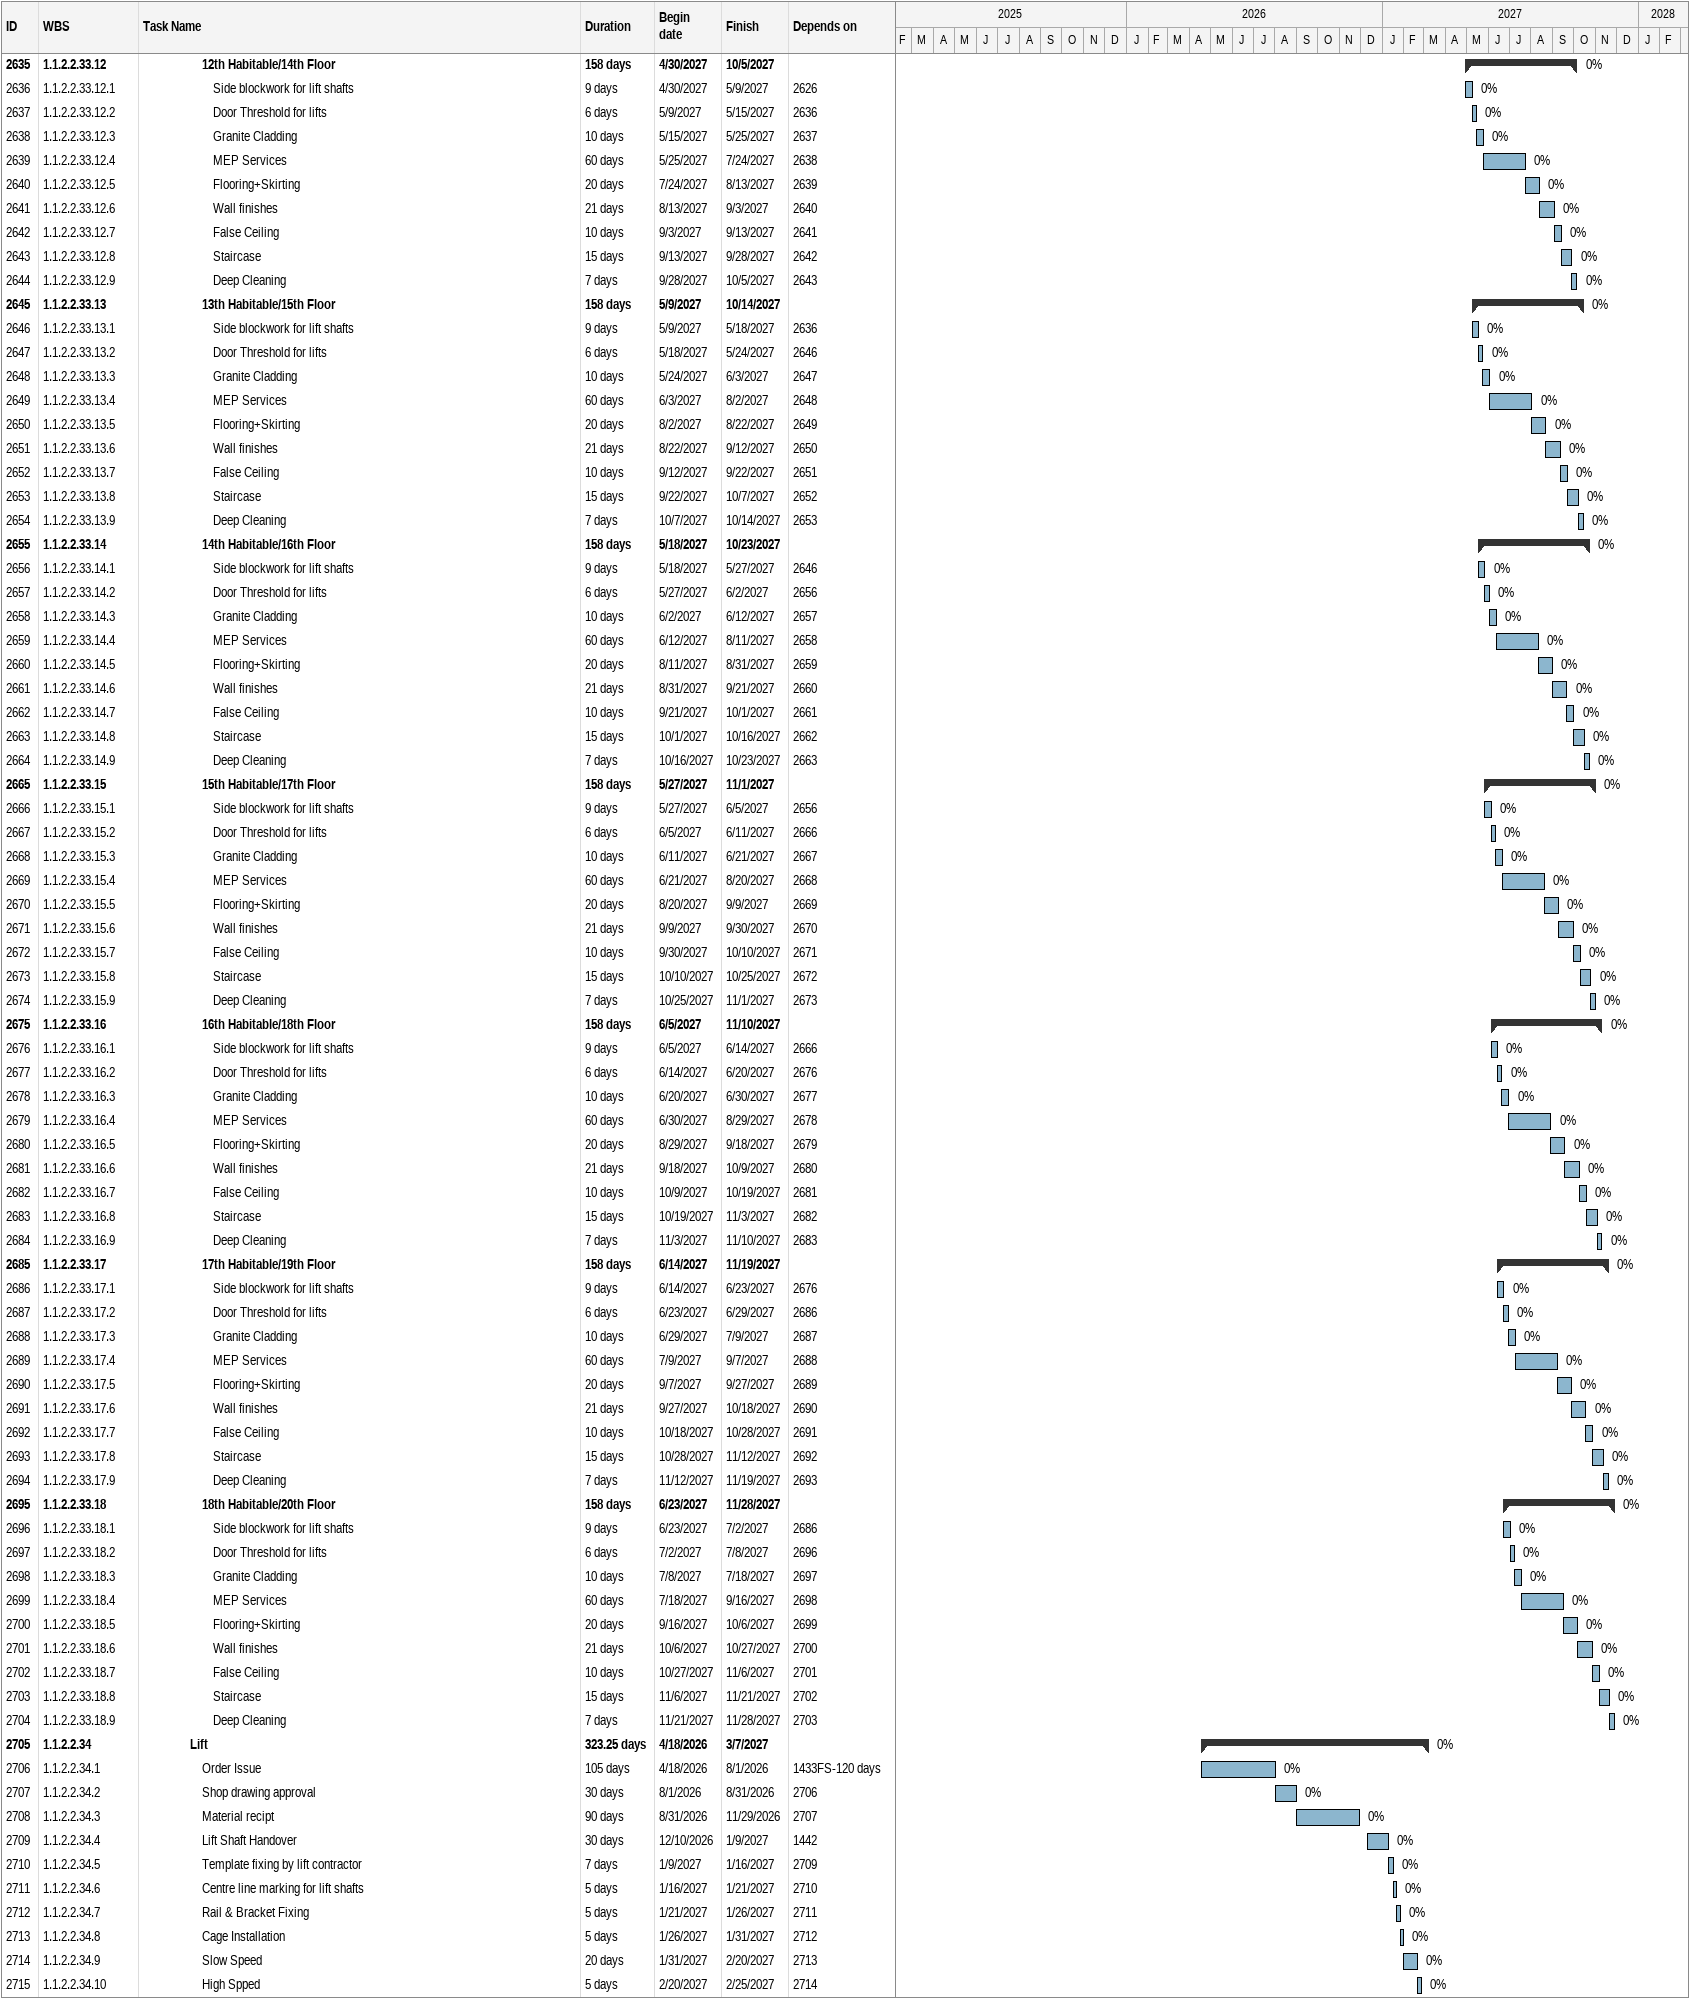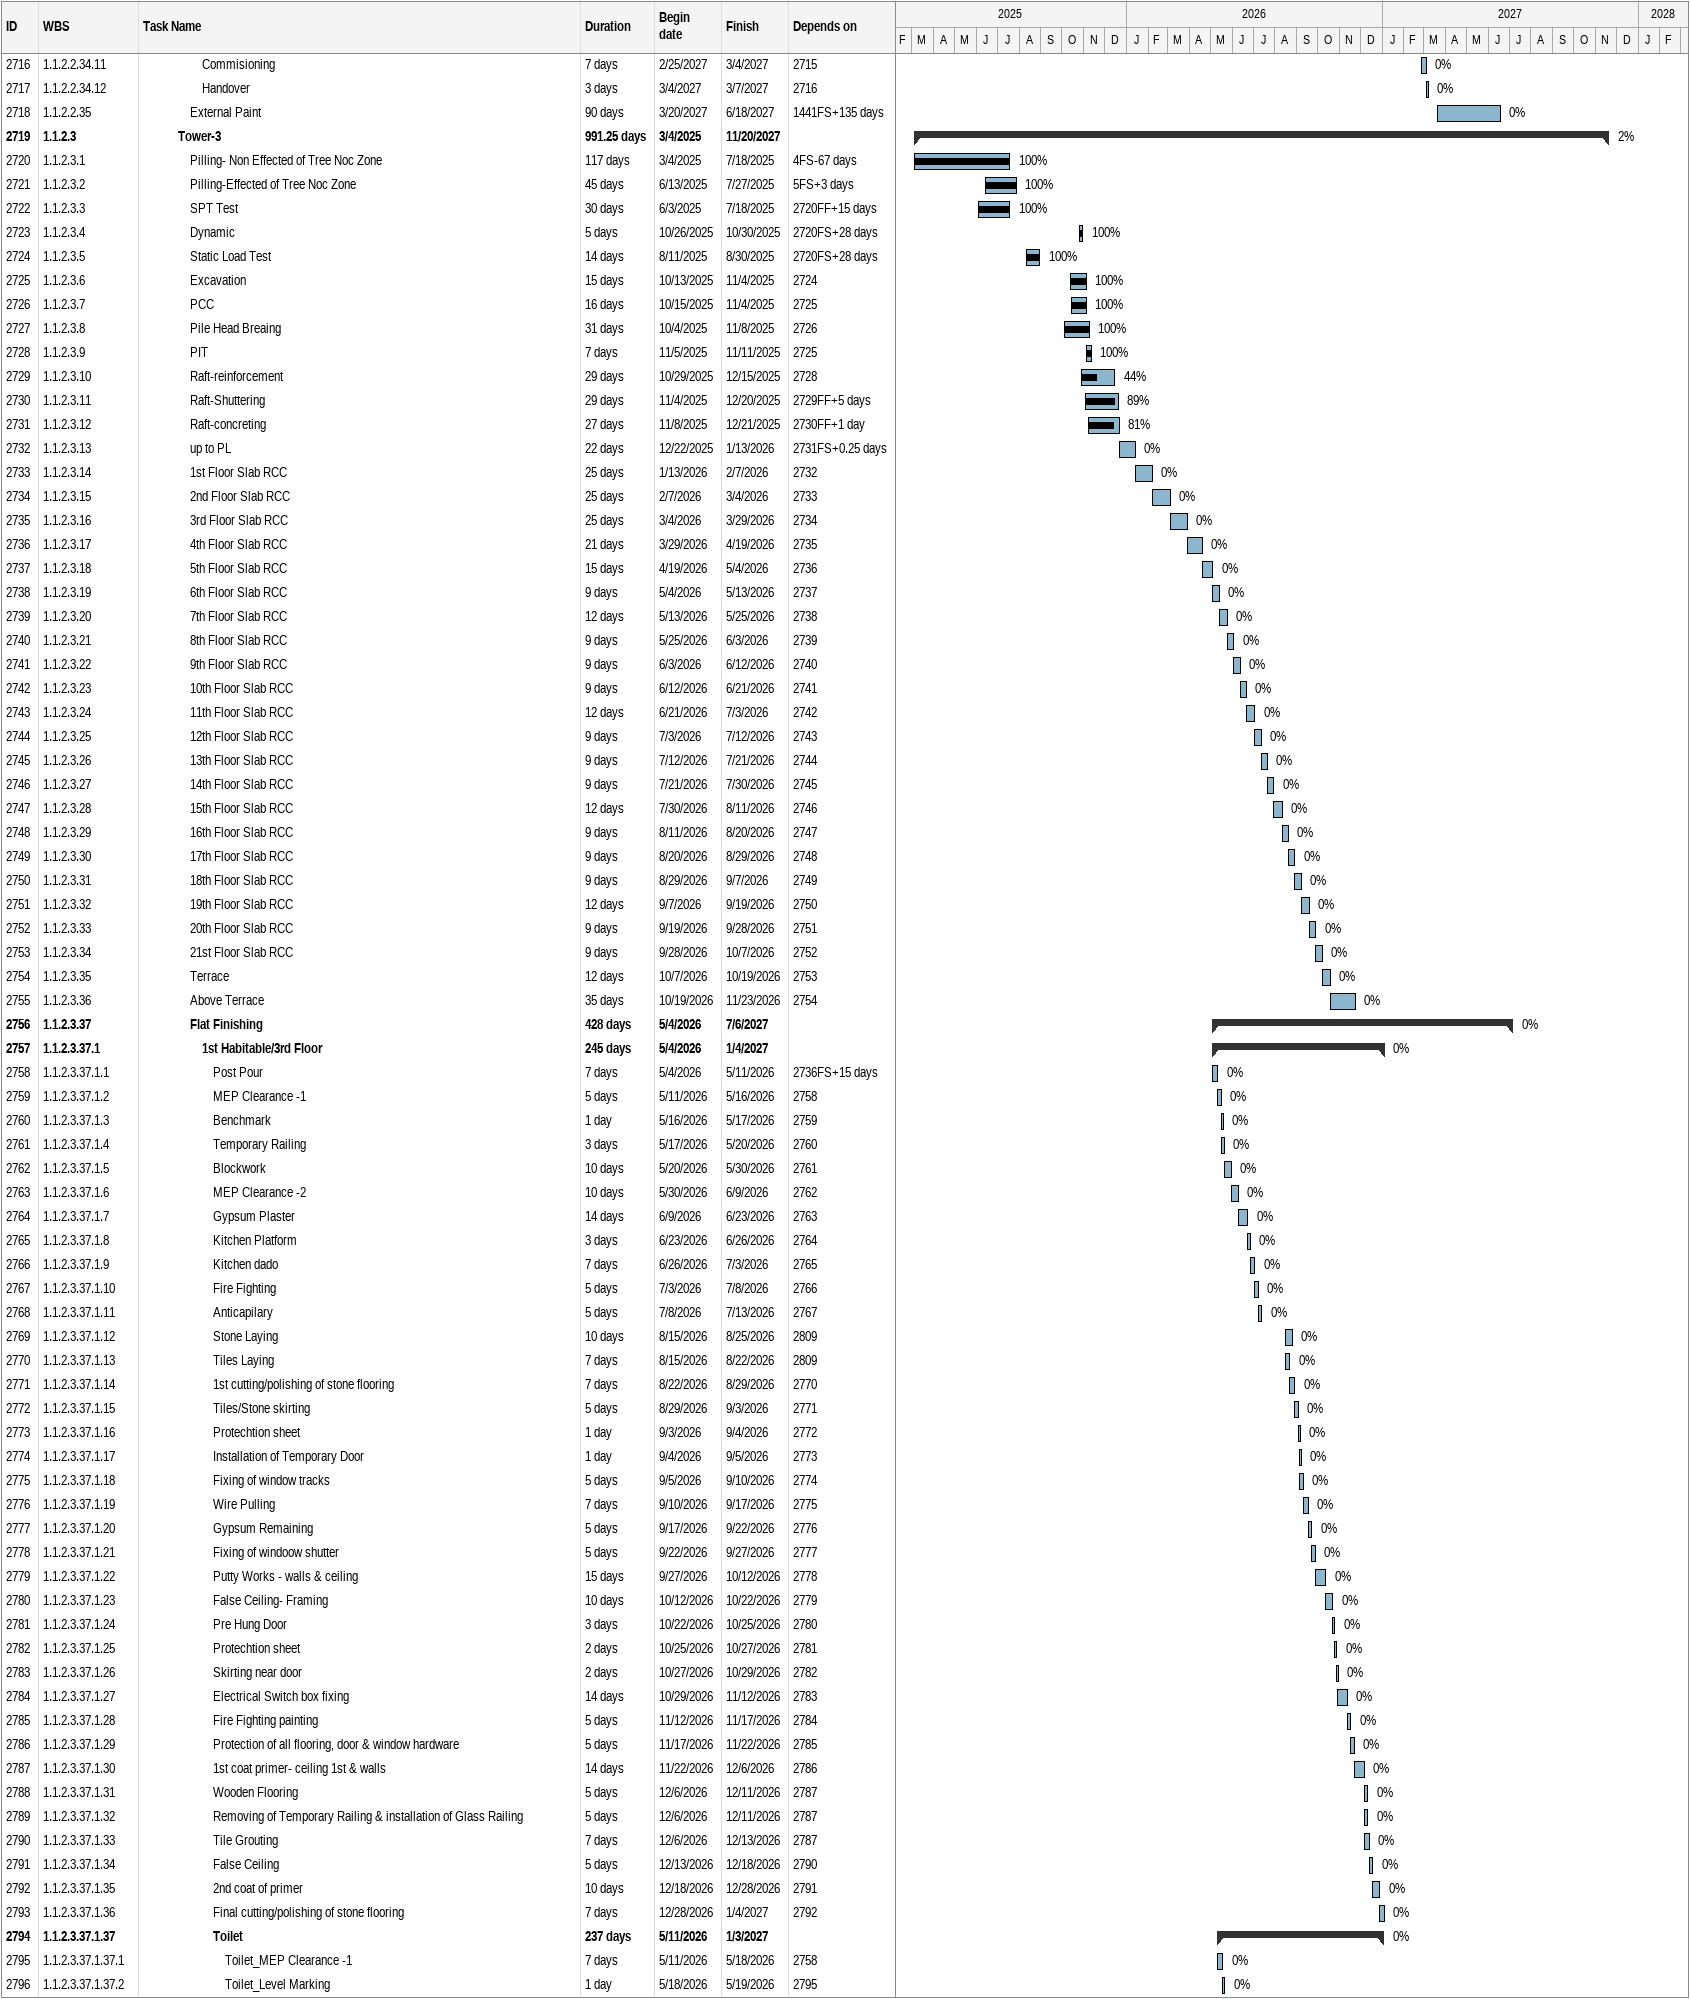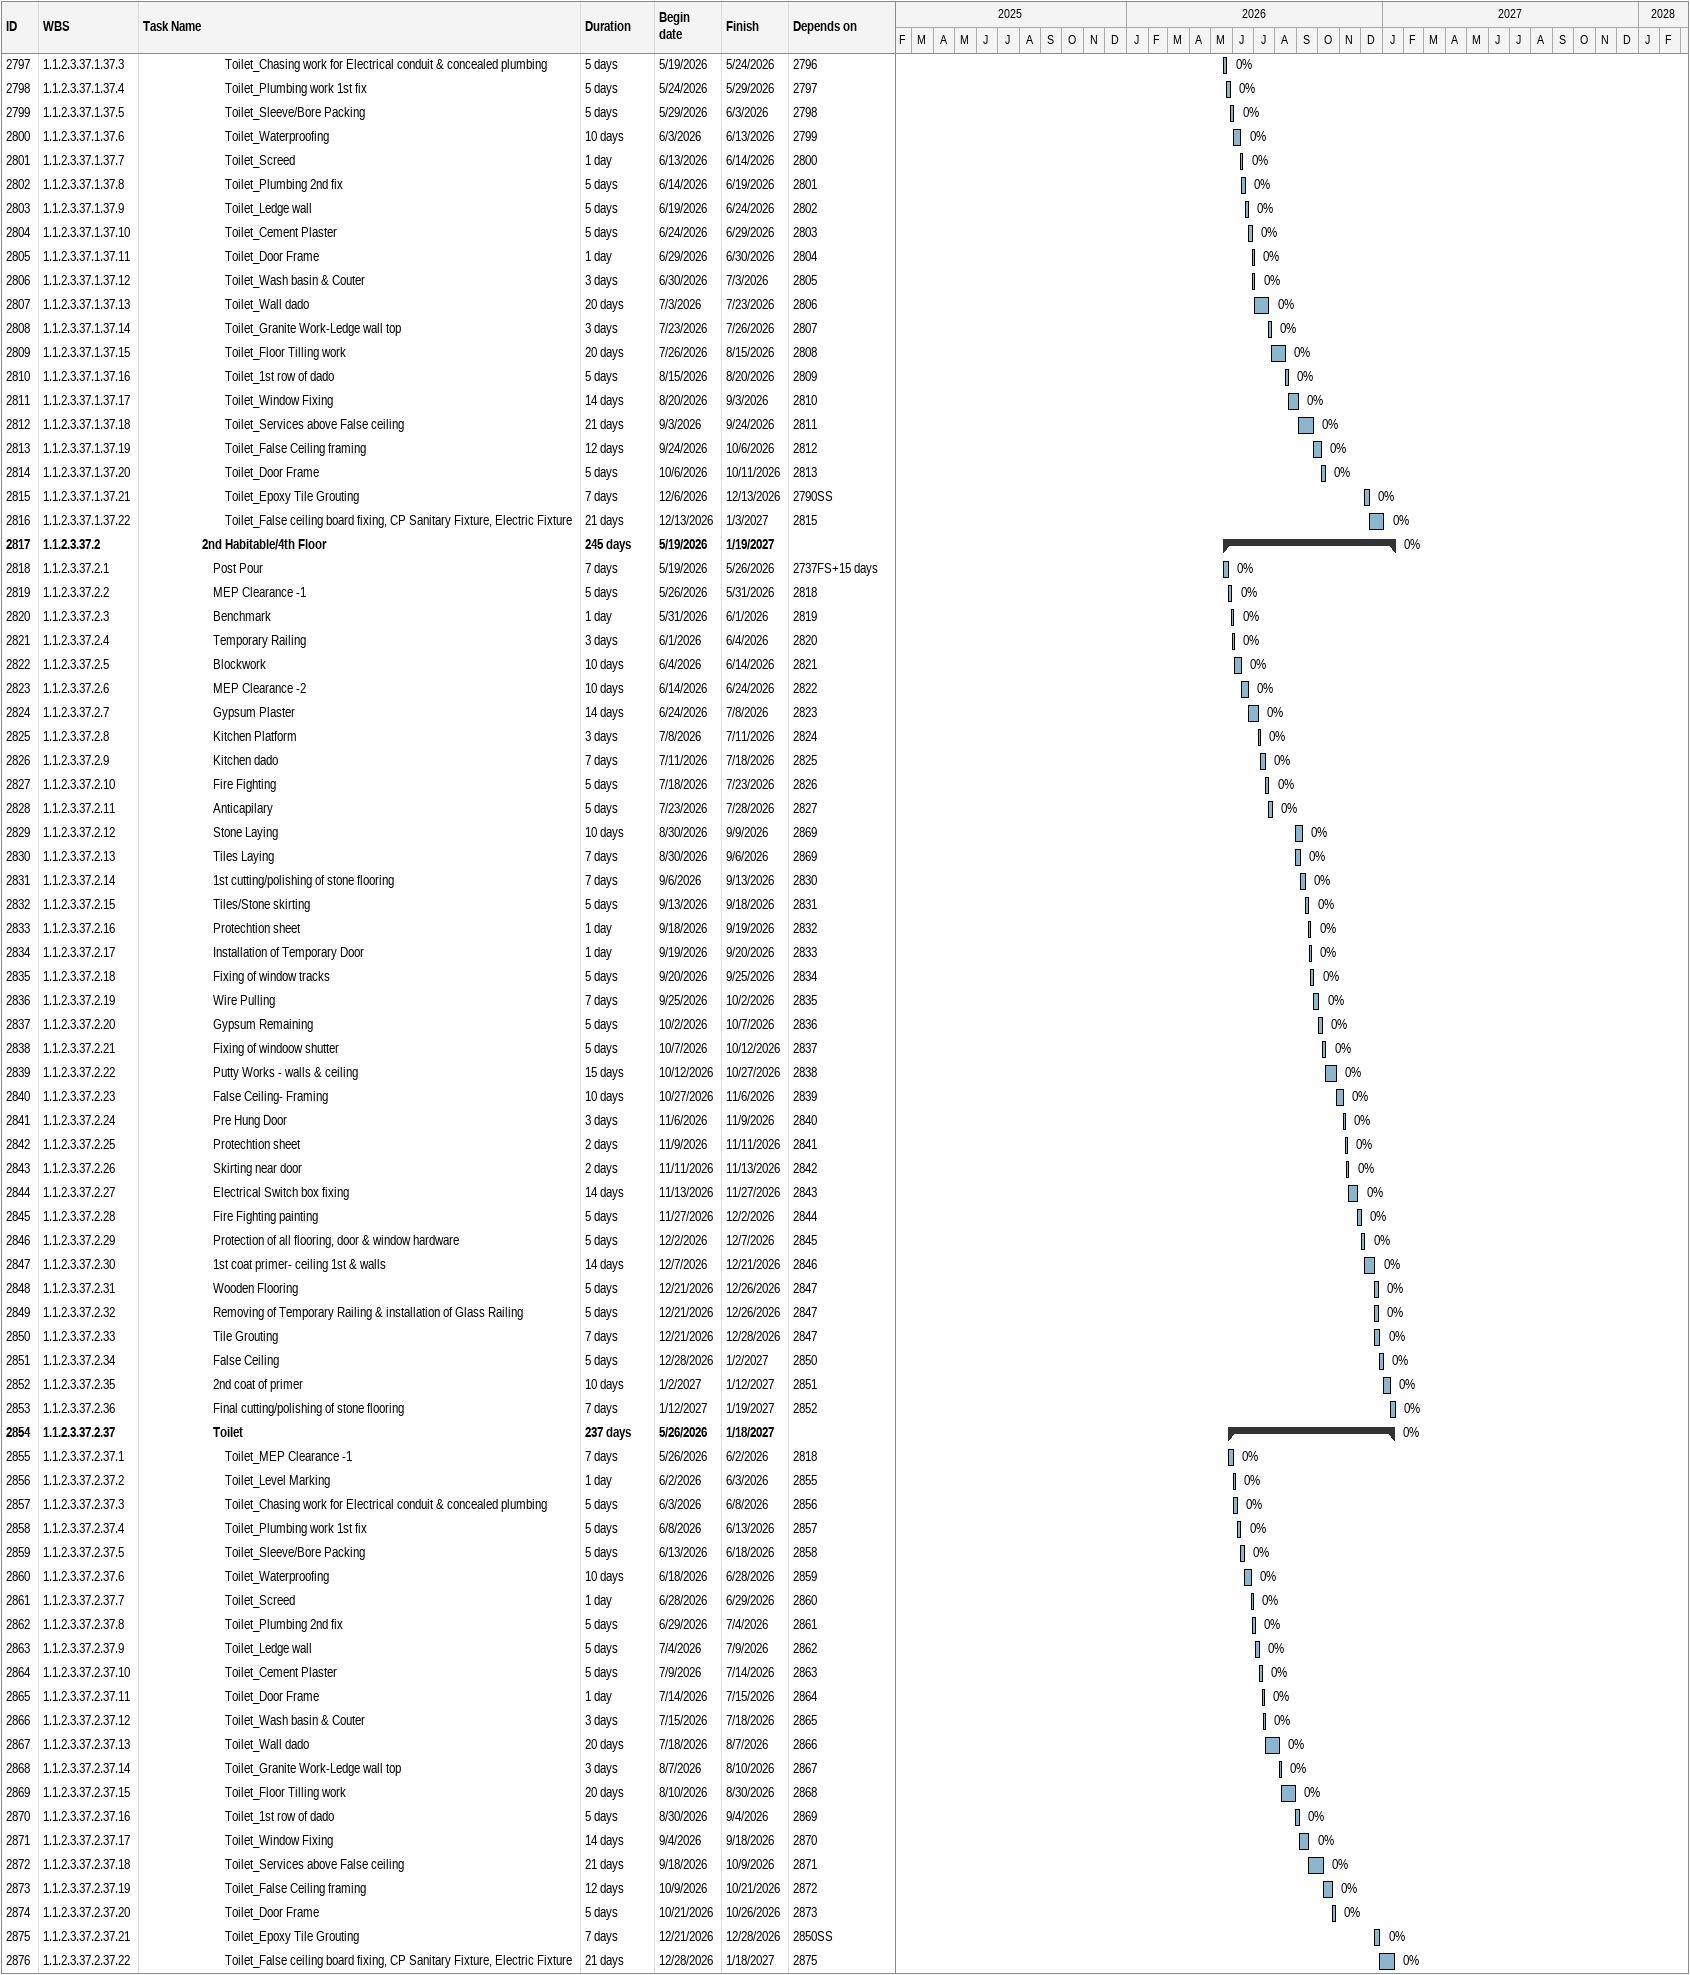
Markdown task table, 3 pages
| ID | WBS | Task | Duration | Start | Finish | Predecessors | % complete |
|---|---|---|---|---|---|---|---|
| 2635 | 1.1.2.2.33.12 | **12th Habitable/14th Floor** | 158d | 2027-04-30 | 2027-10-05 |  | 0 |
| 2636 | 1.1.2.2.33.12.1 | Side blockwork for lift shafts | 9d | 2027-04-30 | 2027-05-09 | 2626 | 0 |
| 2637 | 1.1.2.2.33.12.2 | Door Threshold for lifts | 6d | 2027-05-09 | 2027-05-15 | 2636 | 0 |
| 2638 | 1.1.2.2.33.12.3 | Granite Cladding | 10d | 2027-05-15 | 2027-05-25 | 2637 | 0 |
| 2639 | 1.1.2.2.33.12.4 | MEP Services | 60d | 2027-05-25 | 2027-07-24 | 2638 | 0 |
| 2640 | 1.1.2.2.33.12.5 | Flooring+Skirting | 20d | 2027-07-24 | 2027-08-13 | 2639 | 0 |
| 2641 | 1.1.2.2.33.12.6 | Wall finishes | 21d | 2027-08-13 | 2027-09-03 | 2640 | 0 |
| 2642 | 1.1.2.2.33.12.7 | False Ceiling | 10d | 2027-09-03 | 2027-09-13 | 2641 | 0 |
| 2643 | 1.1.2.2.33.12.8 | Staircase | 15d | 2027-09-13 | 2027-09-28 | 2642 | 0 |
| 2644 | 1.1.2.2.33.12.9 | Deep Cleaning | 7d | 2027-09-28 | 2027-10-05 | 2643 | 0 |
| 2645 | 1.1.2.2.33.13 | **13th Habitable/15th Floor** | 158d | 2027-05-09 | 2027-10-14 |  | 0 |
| 2646 | 1.1.2.2.33.13.1 | Side blockwork for lift shafts | 9d | 2027-05-09 | 2027-05-18 | 2636 | 0 |
| 2647 | 1.1.2.2.33.13.2 | Door Threshold for lifts | 6d | 2027-05-18 | 2027-05-24 | 2646 | 0 |
| 2648 | 1.1.2.2.33.13.3 | Granite Cladding | 10d | 2027-05-24 | 2027-06-03 | 2647 | 0 |
| 2649 | 1.1.2.2.33.13.4 | MEP Services | 60d | 2027-06-03 | 2027-08-02 | 2648 | 0 |
| 2650 | 1.1.2.2.33.13.5 | Flooring+Skirting | 20d | 2027-08-02 | 2027-08-22 | 2649 | 0 |
| 2651 | 1.1.2.2.33.13.6 | Wall finishes | 21d | 2027-08-22 | 2027-09-12 | 2650 | 0 |
| 2652 | 1.1.2.2.33.13.7 | False Ceiling | 10d | 2027-09-12 | 2027-09-22 | 2651 | 0 |
| 2653 | 1.1.2.2.33.13.8 | Staircase | 15d | 2027-09-22 | 2027-10-07 | 2652 | 0 |
| 2654 | 1.1.2.2.33.13.9 | Deep Cleaning | 7d | 2027-10-07 | 2027-10-14 | 2653 | 0 |
| 2655 | 1.1.2.2.33.14 | **14th Habitable/16th Floor** | 158d | 2027-05-18 | 2027-10-23 |  | 0 |
| 2656 | 1.1.2.2.33.14.1 | Side blockwork for lift shafts | 9d | 2027-05-18 | 2027-05-27 | 2646 | 0 |
| 2657 | 1.1.2.2.33.14.2 | Door Threshold for lifts | 6d | 2027-05-27 | 2027-06-02 | 2656 | 0 |
| 2658 | 1.1.2.2.33.14.3 | Granite Cladding | 10d | 2027-06-02 | 2027-06-12 | 2657 | 0 |
| 2659 | 1.1.2.2.33.14.4 | MEP Services | 60d | 2027-06-12 | 2027-08-11 | 2658 | 0 |
| 2660 | 1.1.2.2.33.14.5 | Flooring+Skirting | 20d | 2027-08-11 | 2027-08-31 | 2659 | 0 |
| 2661 | 1.1.2.2.33.14.6 | Wall finishes | 21d | 2027-08-31 | 2027-09-21 | 2660 | 0 |
| 2662 | 1.1.2.2.33.14.7 | False Ceiling | 10d | 2027-09-21 | 2027-10-01 | 2661 | 0 |
| 2663 | 1.1.2.2.33.14.8 | Staircase | 15d | 2027-10-01 | 2027-10-16 | 2662 | 0 |
| 2664 | 1.1.2.2.33.14.9 | Deep Cleaning | 7d | 2027-10-16 | 2027-10-23 | 2663 | 0 |
| 2665 | 1.1.2.2.33.15 | **15th Habitable/17th Floor** | 158d | 2027-05-27 | 2027-11-01 |  | 0 |
| 2666 | 1.1.2.2.33.15.1 | Side blockwork for lift shafts | 9d | 2027-05-27 | 2027-06-05 | 2656 | 0 |
| 2667 | 1.1.2.2.33.15.2 | Door Threshold for lifts | 6d | 2027-06-05 | 2027-06-11 | 2666 | 0 |
| 2668 | 1.1.2.2.33.15.3 | Granite Cladding | 10d | 2027-06-11 | 2027-06-21 | 2667 | 0 |
| 2669 | 1.1.2.2.33.15.4 | MEP Services | 60d | 2027-06-21 | 2027-08-20 | 2668 | 0 |
| 2670 | 1.1.2.2.33.15.5 | Flooring+Skirting | 20d | 2027-08-20 | 2027-09-09 | 2669 | 0 |
| 2671 | 1.1.2.2.33.15.6 | Wall finishes | 21d | 2027-09-09 | 2027-09-30 | 2670 | 0 |
| 2672 | 1.1.2.2.33.15.7 | False Ceiling | 10d | 2027-09-30 | 2027-10-10 | 2671 | 0 |
| 2673 | 1.1.2.2.33.15.8 | Staircase | 15d | 2027-10-10 | 2027-10-25 | 2672 | 0 |
| 2674 | 1.1.2.2.33.15.9 | Deep Cleaning | 7d | 2027-10-25 | 2027-11-01 | 2673 | 0 |
| 2675 | 1.1.2.2.33.16 | **16th Habitable/18th Floor** | 158d | 2027-06-05 | 2027-11-10 |  | 0 |
| 2676 | 1.1.2.2.33.16.1 | Side blockwork for lift shafts | 9d | 2027-06-05 | 2027-06-14 | 2666 | 0 |
| 2677 | 1.1.2.2.33.16.2 | Door Threshold for lifts | 6d | 2027-06-14 | 2027-06-20 | 2676 | 0 |
| 2678 | 1.1.2.2.33.16.3 | Granite Cladding | 10d | 2027-06-20 | 2027-06-30 | 2677 | 0 |
| 2679 | 1.1.2.2.33.16.4 | MEP Services | 60d | 2027-06-30 | 2027-08-29 | 2678 | 0 |
| 2680 | 1.1.2.2.33.16.5 | Flooring+Skirting | 20d | 2027-08-29 | 2027-09-18 | 2679 | 0 |
| 2681 | 1.1.2.2.33.16.6 | Wall finishes | 21d | 2027-09-18 | 2027-10-09 | 2680 | 0 |
| 2682 | 1.1.2.2.33.16.7 | False Ceiling | 10d | 2027-10-09 | 2027-10-19 | 2681 | 0 |
| 2683 | 1.1.2.2.33.16.8 | Staircase | 15d | 2027-10-19 | 2027-11-03 | 2682 | 0 |
| 2684 | 1.1.2.2.33.16.9 | Deep Cleaning | 7d | 2027-11-03 | 2027-11-10 | 2683 | 0 |
| 2685 | 1.1.2.2.33.17 | **17th Habitable/19th Floor** | 158d | 2027-06-14 | 2027-11-19 |  | 0 |
| 2686 | 1.1.2.2.33.17.1 | Side blockwork for lift shafts | 9d | 2027-06-14 | 2027-06-23 | 2676 | 0 |
| 2687 | 1.1.2.2.33.17.2 | Door Threshold for lifts | 6d | 2027-06-23 | 2027-06-29 | 2686 | 0 |
| 2688 | 1.1.2.2.33.17.3 | Granite Cladding | 10d | 2027-06-29 | 2027-07-09 | 2687 | 0 |
| 2689 | 1.1.2.2.33.17.4 | MEP Services | 60d | 2027-07-09 | 2027-09-07 | 2688 | 0 |
| 2690 | 1.1.2.2.33.17.5 | Flooring+Skirting | 20d | 2027-09-07 | 2027-09-27 | 2689 | 0 |
| 2691 | 1.1.2.2.33.17.6 | Wall finishes | 21d | 2027-09-27 | 2027-10-18 | 2690 | 0 |
| 2692 | 1.1.2.2.33.17.7 | False Ceiling | 10d | 2027-10-18 | 2027-10-28 | 2691 | 0 |
| 2693 | 1.1.2.2.33.17.8 | Staircase | 15d | 2027-10-28 | 2027-11-12 | 2692 | 0 |
| 2694 | 1.1.2.2.33.17.9 | Deep Cleaning | 7d | 2027-11-12 | 2027-11-19 | 2693 | 0 |
| 2695 | 1.1.2.2.33.18 | **18th Habitable/20th Floor** | 158d | 2027-06-23 | 2027-11-28 |  | 0 |
| 2696 | 1.1.2.2.33.18.1 | Side blockwork for lift shafts | 9d | 2027-06-23 | 2027-07-02 | 2686 | 0 |
| 2697 | 1.1.2.2.33.18.2 | Door Threshold for lifts | 6d | 2027-07-02 | 2027-07-08 | 2696 | 0 |
| 2698 | 1.1.2.2.33.18.3 | Granite Cladding | 10d | 2027-07-08 | 2027-07-18 | 2697 | 0 |
| 2699 | 1.1.2.2.33.18.4 | MEP Services | 60d | 2027-07-18 | 2027-09-16 | 2698 | 0 |
| 2700 | 1.1.2.2.33.18.5 | Flooring+Skirting | 20d | 2027-09-16 | 2027-10-06 | 2699 | 0 |
| 2701 | 1.1.2.2.33.18.6 | Wall finishes | 21d | 2027-10-06 | 2027-10-27 | 2700 | 0 |
| 2702 | 1.1.2.2.33.18.7 | False Ceiling | 10d | 2027-10-27 | 2027-11-06 | 2701 | 0 |
| 2703 | 1.1.2.2.33.18.8 | Staircase | 15d | 2027-11-06 | 2027-11-21 | 2702 | 0 |
| 2704 | 1.1.2.2.33.18.9 | Deep Cleaning | 7d | 2027-11-21 | 2027-11-28 | 2703 | 0 |
| 2705 | 1.1.2.2.34 | **Lift** | 323.25d | 2026-04-18 | 2027-03-07 |  | 0 |
| 2706 | 1.1.2.2.34.1 | Order Issue | 105d | 2026-04-18 | 2026-08-01 | 1433FS-120d | 0 |
| 2707 | 1.1.2.2.34.2 | Shop drawing approval | 30d | 2026-08-01 | 2026-08-31 | 2706 | 0 |
| 2708 | 1.1.2.2.34.3 | Material recipt | 90d | 2026-08-31 | 2026-11-29 | 2707 | 0 |
| 2709 | 1.1.2.2.34.4 | Lift Shaft Handover | 30d | 2026-12-10 | 2027-01-09 | 1442 | 0 |
| 2710 | 1.1.2.2.34.5 | Template fixing by lift contractor | 7d | 2027-01-09 | 2027-01-16 | 2709 | 0 |
| 2711 | 1.1.2.2.34.6 | Centre line marking for lift shafts | 5d | 2027-01-16 | 2027-01-21 | 2710 | 0 |
| 2712 | 1.1.2.2.34.7 | Rail & Bracket Fixing | 5d | 2027-01-21 | 2027-01-26 | 2711 | 0 |
| 2713 | 1.1.2.2.34.8 | Cage Installation | 5d | 2027-01-26 | 2027-01-31 | 2712 | 0 |
| 2714 | 1.1.2.2.34.9 | Slow Speed | 20d | 2027-01-31 | 2027-02-20 | 2713 | 0 |
| 2715 | 1.1.2.2.34.10 | High Spped | 5d | 2027-02-20 | 2027-02-25 | 2714 | 0 |
| 2716 | 1.1.2.2.34.11 | Commisioning | 7d | 2027-02-25 | 2027-03-04 | 2715 | 0 |
| 2717 | 1.1.2.2.34.12 | Handover | 3d | 2027-03-04 | 2027-03-07 | 2716 | 0 |
| 2718 | 1.1.2.2.35 | External Paint | 90d | 2027-03-20 | 2027-06-18 | 1441FS+135d | 0 |
| 2719 | 1.1.2.3 | **Tower-3** | 991.25d | 2025-03-04 | 2027-11-20 |  | 2 |
| 2720 | 1.1.2.3.1 | Pilling- Non Effected of Tree Noc Zone | 117d | 2025-03-04 | 2025-07-18 | 4FS-67d | 100 |
| 2721 | 1.1.2.3.2 | Pilling-Effected of Tree Noc Zone | 45d | 2025-06-13 | 2025-07-27 | 5FS+3d | 100 |
| 2722 | 1.1.2.3.3 | SPT Test | 30d | 2025-06-03 | 2025-07-18 | 2720FF+15d | 100 |
| 2723 | 1.1.2.3.4 | Dynamic | 5d | 2025-10-26 | 2025-10-30 | 2720FS+28d | 100 |
| 2724 | 1.1.2.3.5 | Static Load Test | 14d | 2025-08-11 | 2025-08-30 | 2720FS+28d | 100 |
| 2725 | 1.1.2.3.6 | Excavation | 15d | 2025-10-13 | 2025-11-04 | 2724 | 100 |
| 2726 | 1.1.2.3.7 | PCC | 16d | 2025-10-15 | 2025-11-04 | 2725 | 100 |
| 2727 | 1.1.2.3.8 | Pile Head Breaing | 31d | 2025-10-04 | 2025-11-08 | 2726 | 100 |
| 2728 | 1.1.2.3.9 | PIT | 7d | 2025-11-05 | 2025-11-11 | 2725 | 100 |
| 2729 | 1.1.2.3.10 | Raft-reinforcement | 29d | 2025-10-29 | 2025-12-15 | 2728 | 44 |
| 2730 | 1.1.2.3.11 | Raft-Shuttering | 29d | 2025-11-04 | 2025-12-20 | 2729FF+5d | 89 |
| 2731 | 1.1.2.3.12 | Raft-concreting | 27d | 2025-11-08 | 2025-12-21 | 2730FF+1d | 81 |
| 2732 | 1.1.2.3.13 | up to PL | 22d | 2025-12-22 | 2026-01-13 | 2731FS+0.25d | 0 |
| 2733 | 1.1.2.3.14 | 1st Floor Slab RCC | 25d | 2026-01-13 | 2026-02-07 | 2732 | 0 |
| 2734 | 1.1.2.3.15 | 2nd Floor Slab RCC | 25d | 2026-02-07 | 2026-03-04 | 2733 | 0 |
| 2735 | 1.1.2.3.16 | 3rd Floor Slab RCC | 25d | 2026-03-04 | 2026-03-29 | 2734 | 0 |
| 2736 | 1.1.2.3.17 | 4th Floor Slab RCC | 21d | 2026-03-29 | 2026-04-19 | 2735 | 0 |
| 2737 | 1.1.2.3.18 | 5th Floor Slab RCC | 15d | 2026-04-19 | 2026-05-04 | 2736 | 0 |
| 2738 | 1.1.2.3.19 | 6th Floor Slab RCC | 9d | 2026-05-04 | 2026-05-13 | 2737 | 0 |
| 2739 | 1.1.2.3.20 | 7th Floor Slab RCC | 12d | 2026-05-13 | 2026-05-25 | 2738 | 0 |
| 2740 | 1.1.2.3.21 | 8th Floor Slab RCC | 9d | 2026-05-25 | 2026-06-03 | 2739 | 0 |
| 2741 | 1.1.2.3.22 | 9th Floor Slab RCC | 9d | 2026-06-03 | 2026-06-12 | 2740 | 0 |
| 2742 | 1.1.2.3.23 | 10th Floor Slab RCC | 9d | 2026-06-12 | 2026-06-21 | 2741 | 0 |
| 2743 | 1.1.2.3.24 | 11th Floor Slab RCC | 12d | 2026-06-21 | 2026-07-03 | 2742 | 0 |
| 2744 | 1.1.2.3.25 | 12th Floor Slab RCC | 9d | 2026-07-03 | 2026-07-12 | 2743 | 0 |
| 2745 | 1.1.2.3.26 | 13th Floor Slab RCC | 9d | 2026-07-12 | 2026-07-21 | 2744 | 0 |
| 2746 | 1.1.2.3.27 | 14th Floor Slab RCC | 9d | 2026-07-21 | 2026-07-30 | 2745 | 0 |
| 2747 | 1.1.2.3.28 | 15th Floor Slab RCC | 12d | 2026-07-30 | 2026-08-11 | 2746 | 0 |
| 2748 | 1.1.2.3.29 | 16th Floor Slab RCC | 9d | 2026-08-11 | 2026-08-20 | 2747 | 0 |
| 2749 | 1.1.2.3.30 | 17th Floor Slab RCC | 9d | 2026-08-20 | 2026-08-29 | 2748 | 0 |
| 2750 | 1.1.2.3.31 | 18th Floor Slab RCC | 9d | 2026-08-29 | 2026-09-07 | 2749 | 0 |
| 2751 | 1.1.2.3.32 | 19th Floor Slab RCC | 12d | 2026-09-07 | 2026-09-19 | 2750 | 0 |
| 2752 | 1.1.2.3.33 | 20th Floor Slab RCC | 9d | 2026-09-19 | 2026-09-28 | 2751 | 0 |
| 2753 | 1.1.2.3.34 | 21st Floor Slab RCC | 9d | 2026-09-28 | 2026-10-07 | 2752 | 0 |
| 2754 | 1.1.2.3.35 | Terrace | 12d | 2026-10-07 | 2026-10-19 | 2753 | 0 |
| 2755 | 1.1.2.3.36 | Above Terrace | 35d | 2026-10-19 | 2026-11-23 | 2754 | 0 |
| 2756 | 1.1.2.3.37 | **Flat Finishing** | 428d | 2026-05-04 | 2027-07-06 |  | 0 |
| 2757 | 1.1.2.3.37.1 | **1st Habitable/3rd Floor** | 245d | 2026-05-04 | 2027-01-04 |  | 0 |
| 2758 | 1.1.2.3.37.1.1 | Post Pour | 7d | 2026-05-04 | 2026-05-11 | 2736FS+15d | 0 |
| 2759 | 1.1.2.3.37.1.2 | MEP Clearance -1 | 5d | 2026-05-11 | 2026-05-16 | 2758 | 0 |
| 2760 | 1.1.2.3.37.1.3 | Benchmark | 1d | 2026-05-16 | 2026-05-17 | 2759 | 0 |
| 2761 | 1.1.2.3.37.1.4 | Temporary Railing | 3d | 2026-05-17 | 2026-05-20 | 2760 | 0 |
| 2762 | 1.1.2.3.37.1.5 | Blockwork | 10d | 2026-05-20 | 2026-05-30 | 2761 | 0 |
| 2763 | 1.1.2.3.37.1.6 | MEP Clearance -2 | 10d | 2026-05-30 | 2026-06-09 | 2762 | 0 |
| 2764 | 1.1.2.3.37.1.7 | Gypsum Plaster | 14d | 2026-06-09 | 2026-06-23 | 2763 | 0 |
| 2765 | 1.1.2.3.37.1.8 | Kitchen Platform | 3d | 2026-06-23 | 2026-06-26 | 2764 | 0 |
| 2766 | 1.1.2.3.37.1.9 | Kitchen dado | 7d | 2026-06-26 | 2026-07-03 | 2765 | 0 |
| 2767 | 1.1.2.3.37.1.10 | Fire Fighting | 5d | 2026-07-03 | 2026-07-08 | 2766 | 0 |
| 2768 | 1.1.2.3.37.1.11 | Anticapilary | 5d | 2026-07-08 | 2026-07-13 | 2767 | 0 |
| 2769 | 1.1.2.3.37.1.12 | Stone Laying | 10d | 2026-08-15 | 2026-08-25 | 2809 | 0 |
| 2770 | 1.1.2.3.37.1.13 | Tiles Laying | 7d | 2026-08-15 | 2026-08-22 | 2809 | 0 |
| 2771 | 1.1.2.3.37.1.14 | 1st cutting/polishing of stone flooring | 7d | 2026-08-22 | 2026-08-29 | 2770 | 0 |
| 2772 | 1.1.2.3.37.1.15 | Tiles/Stone skirting | 5d | 2026-08-29 | 2026-09-03 | 2771 | 0 |
| 2773 | 1.1.2.3.37.1.16 | Protechtion sheet | 1d | 2026-09-03 | 2026-09-04 | 2772 | 0 |
| 2774 | 1.1.2.3.37.1.17 | Installation of Temporary Door | 1d | 2026-09-04 | 2026-09-05 | 2773 | 0 |
| 2775 | 1.1.2.3.37.1.18 | Fixing of window tracks | 5d | 2026-09-05 | 2026-09-10 | 2774 | 0 |
| 2776 | 1.1.2.3.37.1.19 | Wire Pulling | 7d | 2026-09-10 | 2026-09-17 | 2775 | 0 |
| 2777 | 1.1.2.3.37.1.20 | Gypsum Remaining | 5d | 2026-09-17 | 2026-09-22 | 2776 | 0 |
| 2778 | 1.1.2.3.37.1.21 | Fixing of windoow shutter | 5d | 2026-09-22 | 2026-09-27 | 2777 | 0 |
| 2779 | 1.1.2.3.37.1.22 | Putty Works - walls & ceiling | 15d | 2026-09-27 | 2026-10-12 | 2778 | 0 |
| 2780 | 1.1.2.3.37.1.23 | False Ceiling- Framing | 10d | 2026-10-12 | 2026-10-22 | 2779 | 0 |
| 2781 | 1.1.2.3.37.1.24 | Pre Hung Door | 3d | 2026-10-22 | 2026-10-25 | 2780 | 0 |
| 2782 | 1.1.2.3.37.1.25 | Protechtion sheet | 2d | 2026-10-25 | 2026-10-27 | 2781 | 0 |
| 2783 | 1.1.2.3.37.1.26 | Skirting near door | 2d | 2026-10-27 | 2026-10-29 | 2782 | 0 |
| 2784 | 1.1.2.3.37.1.27 | Electrical Switch box fixing | 14d | 2026-10-29 | 2026-11-12 | 2783 | 0 |
| 2785 | 1.1.2.3.37.1.28 | Fire Fighting painting | 5d | 2026-11-12 | 2026-11-17 | 2784 | 0 |
| 2786 | 1.1.2.3.37.1.29 | Protection of all flooring, door & window hardware | 5d | 2026-11-17 | 2026-11-22 | 2785 | 0 |
| 2787 | 1.1.2.3.37.1.30 | 1st coat primer- ceiling 1st & walls | 14d | 2026-11-22 | 2026-12-06 | 2786 | 0 |
| 2788 | 1.1.2.3.37.1.31 | Wooden Flooring | 5d | 2026-12-06 | 2026-12-11 | 2787 | 0 |
| 2789 | 1.1.2.3.37.1.32 | Removing of Temporary Railing & installation of Glass Railing | 5d | 2026-12-06 | 2026-12-11 | 2787 | 0 |
| 2790 | 1.1.2.3.37.1.33 | Tile Grouting | 7d | 2026-12-06 | 2026-12-13 | 2787 | 0 |
| 2791 | 1.1.2.3.37.1.34 | False Ceiling | 5d | 2026-12-13 | 2026-12-18 | 2790 | 0 |
| 2792 | 1.1.2.3.37.1.35 | 2nd coat of primer | 10d | 2026-12-18 | 2026-12-28 | 2791 | 0 |
| 2793 | 1.1.2.3.37.1.36 | Final cutting/polishing of stone flooring | 7d | 2026-12-28 | 2027-01-04 | 2792 | 0 |
| 2794 | 1.1.2.3.37.1.37 | **Toilet** | 237d | 2026-05-11 | 2027-01-03 |  | 0 |
| 2795 | 1.1.2.3.37.1.37.1 | Toilet_MEP Clearance -1 | 7d | 2026-05-11 | 2026-05-18 | 2758 | 0 |
| 2796 | 1.1.2.3.37.1.37.2 | Toilet_Level Marking | 1d | 2026-05-18 | 2026-05-19 | 2795 | 0 |
| 2797 | 1.1.2.3.37.1.37.3 | Toilet_Chasing work for Electrical conduit & concealed plumbing | 5d | 2026-05-19 | 2026-05-24 | 2796 | 0 |
| 2798 | 1.1.2.3.37.1.37.4 | Toilet_Plumbing work 1st fix | 5d | 2026-05-24 | 2026-05-29 | 2797 | 0 |
| 2799 | 1.1.2.3.37.1.37.5 | Toilet_Sleeve/Bore Packing | 5d | 2026-05-29 | 2026-06-03 | 2798 | 0 |
| 2800 | 1.1.2.3.37.1.37.6 | Toilet_Waterproofing | 10d | 2026-06-03 | 2026-06-13 | 2799 | 0 |
| 2801 | 1.1.2.3.37.1.37.7 | Toilet_Screed | 1d | 2026-06-13 | 2026-06-14 | 2800 | 0 |
| 2802 | 1.1.2.3.37.1.37.8 | Toilet_Plumbing 2nd fix | 5d | 2026-06-14 | 2026-06-19 | 2801 | 0 |
| 2803 | 1.1.2.3.37.1.37.9 | Toilet_Ledge wall | 5d | 2026-06-19 | 2026-06-24 | 2802 | 0 |
| 2804 | 1.1.2.3.37.1.37.10 | Toilet_Cement Plaster | 5d | 2026-06-24 | 2026-06-29 | 2803 | 0 |
| 2805 | 1.1.2.3.37.1.37.11 | Toilet_Door Frame | 1d | 2026-06-29 | 2026-06-30 | 2804 | 0 |
| 2806 | 1.1.2.3.37.1.37.12 | Toilet_Wash basin & Couter | 3d | 2026-06-30 | 2026-07-03 | 2805 | 0 |
| 2807 | 1.1.2.3.37.1.37.13 | Toilet_Wall dado | 20d | 2026-07-03 | 2026-07-23 | 2806 | 0 |
| 2808 | 1.1.2.3.37.1.37.14 | Toilet_Granite Work-Ledge wall top | 3d | 2026-07-23 | 2026-07-26 | 2807 | 0 |
| 2809 | 1.1.2.3.37.1.37.15 | Toilet_Floor Tilling work | 20d | 2026-07-26 | 2026-08-15 | 2808 | 0 |
| 2810 | 1.1.2.3.37.1.37.16 | Toilet_1st row of dado | 5d | 2026-08-15 | 2026-08-20 | 2809 | 0 |
| 2811 | 1.1.2.3.37.1.37.17 | Toilet_Window Fixing | 14d | 2026-08-20 | 2026-09-03 | 2810 | 0 |
| 2812 | 1.1.2.3.37.1.37.18 | Toilet_Services above False ceiling | 21d | 2026-09-03 | 2026-09-24 | 2811 | 0 |
| 2813 | 1.1.2.3.37.1.37.19 | Toilet_False Ceiling framing | 12d | 2026-09-24 | 2026-10-06 | 2812 | 0 |
| 2814 | 1.1.2.3.37.1.37.20 | Toilet_Door Frame | 5d | 2026-10-06 | 2026-10-11 | 2813 | 0 |
| 2815 | 1.1.2.3.37.1.37.21 | Toilet_Epoxy Tile Grouting | 7d | 2026-12-06 | 2026-12-13 | 2790SS | 0 |
| 2816 | 1.1.2.3.37.1.37.22 | Toilet_False ceiling board fixing, CP Sanitary Fixture, Electric Fixture | 21d | 2026-12-13 | 2027-01-03 | 2815 | 0 |
| 2817 | 1.1.2.3.37.2 | **2nd Habitable/4th Floor** | 245d | 2026-05-19 | 2027-01-19 |  | 0 |
| 2818 | 1.1.2.3.37.2.1 | Post Pour | 7d | 2026-05-19 | 2026-05-26 | 2737FS+15d | 0 |
| 2819 | 1.1.2.3.37.2.2 | MEP Clearance -1 | 5d | 2026-05-26 | 2026-05-31 | 2818 | 0 |
| 2820 | 1.1.2.3.37.2.3 | Benchmark | 1d | 2026-05-31 | 2026-06-01 | 2819 | 0 |
| 2821 | 1.1.2.3.37.2.4 | Temporary Railing | 3d | 2026-06-01 | 2026-06-04 | 2820 | 0 |
| 2822 | 1.1.2.3.37.2.5 | Blockwork | 10d | 2026-06-04 | 2026-06-14 | 2821 | 0 |
| 2823 | 1.1.2.3.37.2.6 | MEP Clearance -2 | 10d | 2026-06-14 | 2026-06-24 | 2822 | 0 |
| 2824 | 1.1.2.3.37.2.7 | Gypsum Plaster | 14d | 2026-06-24 | 2026-07-08 | 2823 | 0 |
| 2825 | 1.1.2.3.37.2.8 | Kitchen Platform | 3d | 2026-07-08 | 2026-07-11 | 2824 | 0 |
| 2826 | 1.1.2.3.37.2.9 | Kitchen dado | 7d | 2026-07-11 | 2026-07-18 | 2825 | 0 |
| 2827 | 1.1.2.3.37.2.10 | Fire Fighting | 5d | 2026-07-18 | 2026-07-23 | 2826 | 0 |
| 2828 | 1.1.2.3.37.2.11 | Anticapilary | 5d | 2026-07-23 | 2026-07-28 | 2827 | 0 |
| 2829 | 1.1.2.3.37.2.12 | Stone Laying | 10d | 2026-08-30 | 2026-09-09 | 2869 | 0 |
| 2830 | 1.1.2.3.37.2.13 | Tiles Laying | 7d | 2026-08-30 | 2026-09-06 | 2869 | 0 |
| 2831 | 1.1.2.3.37.2.14 | 1st cutting/polishing of stone flooring | 7d | 2026-09-06 | 2026-09-13 | 2830 | 0 |
| 2832 | 1.1.2.3.37.2.15 | Tiles/Stone skirting | 5d | 2026-09-13 | 2026-09-18 | 2831 | 0 |
| 2833 | 1.1.2.3.37.2.16 | Protechtion sheet | 1d | 2026-09-18 | 2026-09-19 | 2832 | 0 |
| 2834 | 1.1.2.3.37.2.17 | Installation of Temporary Door | 1d | 2026-09-19 | 2026-09-20 | 2833 | 0 |
| 2835 | 1.1.2.3.37.2.18 | Fixing of window tracks | 5d | 2026-09-20 | 2026-09-25 | 2834 | 0 |
| 2836 | 1.1.2.3.37.2.19 | Wire Pulling | 7d | 2026-09-25 | 2026-10-02 | 2835 | 0 |
| 2837 | 1.1.2.3.37.2.20 | Gypsum Remaining | 5d | 2026-10-02 | 2026-10-07 | 2836 | 0 |
| 2838 | 1.1.2.3.37.2.21 | Fixing of windoow shutter | 5d | 2026-10-07 | 2026-10-12 | 2837 | 0 |
| 2839 | 1.1.2.3.37.2.22 | Putty Works - walls & ceiling | 15d | 2026-10-12 | 2026-10-27 | 2838 | 0 |
| 2840 | 1.1.2.3.37.2.23 | False Ceiling- Framing | 10d | 2026-10-27 | 2026-11-06 | 2839 | 0 |
| 2841 | 1.1.2.3.37.2.24 | Pre Hung Door | 3d | 2026-11-06 | 2026-11-09 | 2840 | 0 |
| 2842 | 1.1.2.3.37.2.25 | Protechtion sheet | 2d | 2026-11-09 | 2026-11-11 | 2841 | 0 |
| 2843 | 1.1.2.3.37.2.26 | Skirting near door | 2d | 2026-11-11 | 2026-11-13 | 2842 | 0 |
| 2844 | 1.1.2.3.37.2.27 | Electrical Switch box fixing | 14d | 2026-11-13 | 2026-11-27 | 2843 | 0 |
| 2845 | 1.1.2.3.37.2.28 | Fire Fighting painting | 5d | 2026-11-27 | 2026-12-02 | 2844 | 0 |
| 2846 | 1.1.2.3.37.2.29 | Protection of all flooring, door & window hardware | 5d | 2026-12-02 | 2026-12-07 | 2845 | 0 |
| 2847 | 1.1.2.3.37.2.30 | 1st coat primer- ceiling 1st & walls | 14d | 2026-12-07 | 2026-12-21 | 2846 | 0 |
| 2848 | 1.1.2.3.37.2.31 | Wooden Flooring | 5d | 2026-12-21 | 2026-12-26 | 2847 | 0 |
| 2849 | 1.1.2.3.37.2.32 | Removing of Temporary Railing & installation of Glass Railing | 5d | 2026-12-21 | 2026-12-26 | 2847 | 0 |
| 2850 | 1.1.2.3.37.2.33 | Tile Grouting | 7d | 2026-12-21 | 2026-12-28 | 2847 | 0 |
| 2851 | 1.1.2.3.37.2.34 | False Ceiling | 5d | 2026-12-28 | 2027-01-02 | 2850 | 0 |
| 2852 | 1.1.2.3.37.2.35 | 2nd coat of primer | 10d | 2027-01-02 | 2027-01-12 | 2851 | 0 |
| 2853 | 1.1.2.3.37.2.36 | Final cutting/polishing of stone flooring | 7d | 2027-01-12 | 2027-01-19 | 2852 | 0 |
| 2854 | 1.1.2.3.37.2.37 | **Toilet** | 237d | 2026-05-26 | 2027-01-18 |  | 0 |
| 2855 | 1.1.2.3.37.2.37.1 | Toilet_MEP Clearance -1 | 7d | 2026-05-26 | 2026-06-02 | 2818 | 0 |
| 2856 | 1.1.2.3.37.2.37.2 | Toilet_Level Marking | 1d | 2026-06-02 | 2026-06-03 | 2855 | 0 |
| 2857 | 1.1.2.3.37.2.37.3 | Toilet_Chasing work for Electrical conduit & concealed plumbing | 5d | 2026-06-03 | 2026-06-08 | 2856 | 0 |
| 2858 | 1.1.2.3.37.2.37.4 | Toilet_Plumbing work 1st fix | 5d | 2026-06-08 | 2026-06-13 | 2857 | 0 |
| 2859 | 1.1.2.3.37.2.37.5 | Toilet_Sleeve/Bore Packing | 5d | 2026-06-13 | 2026-06-18 | 2858 | 0 |
| 2860 | 1.1.2.3.37.2.37.6 | Toilet_Waterproofing | 10d | 2026-06-18 | 2026-06-28 | 2859 | 0 |
| 2861 | 1.1.2.3.37.2.37.7 | Toilet_Screed | 1d | 2026-06-28 | 2026-06-29 | 2860 | 0 |
| 2862 | 1.1.2.3.37.2.37.8 | Toilet_Plumbing 2nd fix | 5d | 2026-06-29 | 2026-07-04 | 2861 | 0 |
| 2863 | 1.1.2.3.37.2.37.9 | Toilet_Ledge wall | 5d | 2026-07-04 | 2026-07-09 | 2862 | 0 |
| 2864 | 1.1.2.3.37.2.37.10 | Toilet_Cement Plaster | 5d | 2026-07-09 | 2026-07-14 | 2863 | 0 |
| 2865 | 1.1.2.3.37.2.37.11 | Toilet_Door Frame | 1d | 2026-07-14 | 2026-07-15 | 2864 | 0 |
| 2866 | 1.1.2.3.37.2.37.12 | Toilet_Wash basin & Couter | 3d | 2026-07-15 | 2026-07-18 | 2865 | 0 |
| 2867 | 1.1.2.3.37.2.37.13 | Toilet_Wall dado | 20d | 2026-07-18 | 2026-08-07 | 2866 | 0 |
| 2868 | 1.1.2.3.37.2.37.14 | Toilet_Granite Work-Ledge wall top | 3d | 2026-08-07 | 2026-08-10 | 2867 | 0 |
| 2869 | 1.1.2.3.37.2.37.15 | Toilet_Floor Tilling work | 20d | 2026-08-10 | 2026-08-30 | 2868 | 0 |
| 2870 | 1.1.2.3.37.2.37.16 | Toilet_1st row of dado | 5d | 2026-08-30 | 2026-09-04 | 2869 | 0 |
| 2871 | 1.1.2.3.37.2.37.17 | Toilet_Window Fixing | 14d | 2026-09-04 | 2026-09-18 | 2870 | 0 |
| 2872 | 1.1.2.3.37.2.37.18 | Toilet_Services above False ceiling | 21d | 2026-09-18 | 2026-10-09 | 2871 | 0 |
| 2873 | 1.1.2.3.37.2.37.19 | Toilet_False Ceiling framing | 12d | 2026-10-09 | 2026-10-21 | 2872 | 0 |
| 2874 | 1.1.2.3.37.2.37.20 | Toilet_Door Frame | 5d | 2026-10-21 | 2026-10-26 | 2873 | 0 |
| 2875 | 1.1.2.3.37.2.37.21 | Toilet_Epoxy Tile Grouting | 7d | 2026-12-21 | 2026-12-28 | 2850SS | 0 |
| 2876 | 1.1.2.3.37.2.37.22 | Toilet_False ceiling board fixing, CP Sanitary Fixture, Electric Fixture | 21d | 2026-12-28 | 2027-01-18 | 2875 | 0 |
